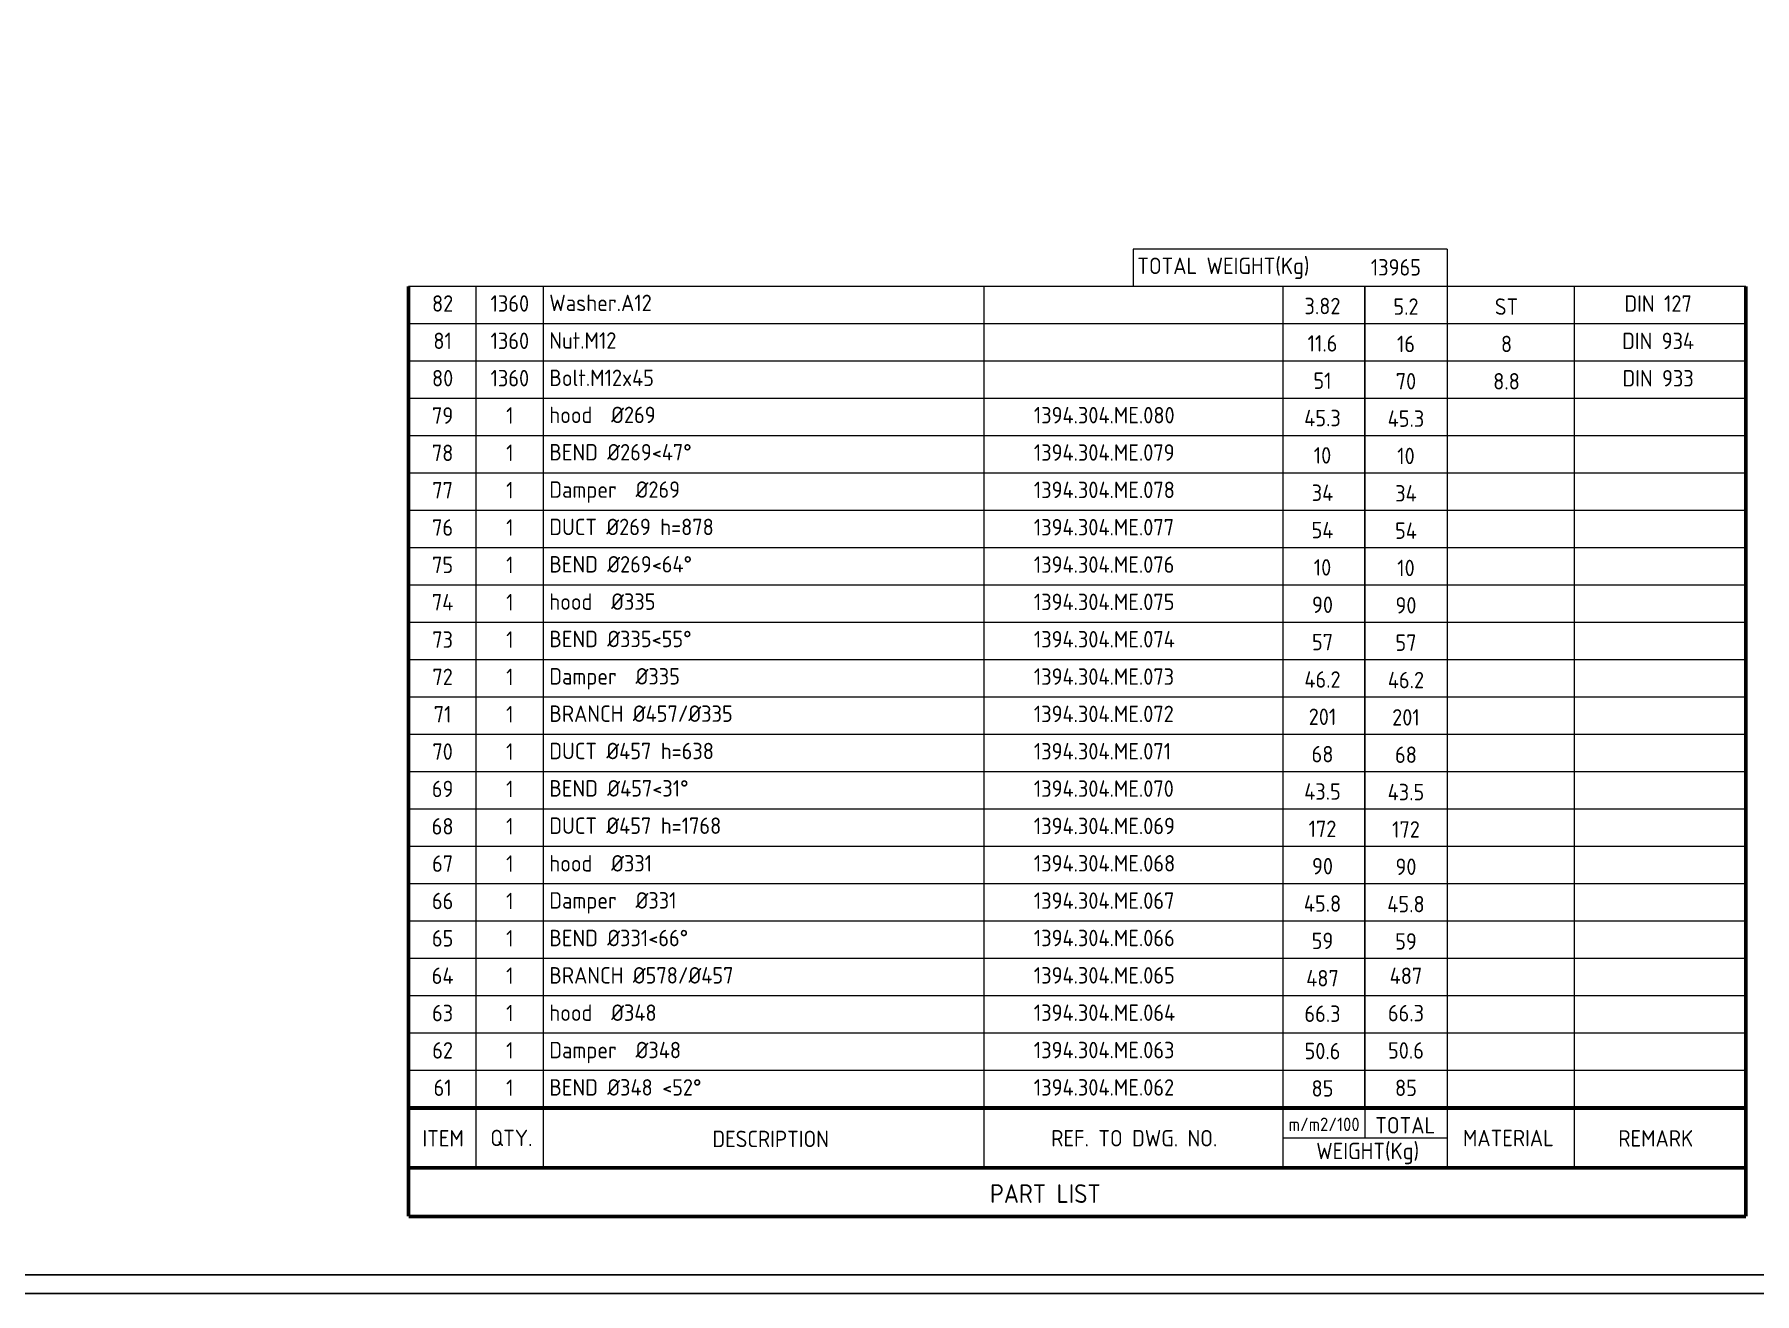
# Model space of a CAD drawing. Header units: inches. Extents: x -350577 to -266477, y -437959 to -377535.
# Drawn here: x -333946 to -310955, y -436935 to -420100 of the extents above; entities that cross this region are included whole.
import ezdxf
from ezdxf.enums import TextEntityAlignment as Align

# ---------------------------------------------------------------- set-up
doc = ezdxf.new("R2010")
doc.units = ezdxf.units.IN
doc.header["$MEASUREMENT"] = 0
doc.layers.add('ORGINAL (itatec)', color=3, linetype='Continuous', lineweight=9)
doc.layers.add('title', color=7, linetype='Continuous', lineweight=15)
doc.layers.add('TEXT', color=7, linetype='Continuous')
doc.styles.add('Geniso', font='geniso.shx', dxfattribs={"oblique": 15})
doc.styles.add('Titel', font='geniso.shx', dxfattribs={"height": 2.5})
doc.dimstyles.new('scale 1b100', dxfattribs={"dimscale": 100, "dimtxt": 3, "dimasz": 2.5, "dimexe": 1, "dimexo": 1, "dimgap": 1, "dimtad": 1, "dimdec": 0, "dimzin": 0, "dimdsep": 46, "dimtxsty": 'Geniso', "dimcen": 0, "dimclrd": 1, "dimclre": 1, "dimclrt": 7, "dimadec": 0, "dimazin": 0, "dimtfac": 1, "dimtdec": 0, "dimtmove": 0, "dimatfit": 3, "dimfxl": 0.75, "dimtolj": 1, "dimtzin": 0, "dimarcsym": 0})

# ---------------------------------------------------------------- blocks, each defined once
blk = doc.blocks.new('*D45')
at = {"layer": 'Defpoints', "color": 0, "transparency": 16777216}
for p in [(-336536, -417725), (-322654, -417725), (-338405, -423176)]:
    blk.add_point(p, dxfattribs=at)
at = {"layer": 'ORGINAL (itatec)', "color": 1, "lineweight": -2, "transparency": 16777216}
for p, q in [((-322754, -417725), (-336636, -417725)), ((-336536, -422926), (-336536, -417975)), ((-338305, -423176), (-336436, -423176))]:
    blk.add_line(p, q, dxfattribs=at)
at = {"layer": 'ORGINAL (itatec)', "color": 1, "transparency": 16777216}
for points in [[(-336577, -417975), (-336494, -417975), (-336536, -417725)], [(-336577, -422926), (-336494, -422926), (-336536, -423176)]]:
    blk.add_solid(points, dxfattribs=at)
at = {"layer": 'ORGINAL (itatec)', "color": 7, "transparency": 16777216, "insert": (-336786, -420451), "char_height": 300, "attachment_point": 5, "rotation": 90, "style": 'Geniso'}
blk.add_mtext('\\A1;5450', dxfattribs=at)

msp = doc.modelspace()

# ---------------------------------------------------------------- linework, layer by layer
for points in [[(-350576.7, -436934.7), (-266476.7, -436934.7), (-266476.7, -377534.7), (-350576.7, -377534.7)], [(-350326.7, -436684.7), (-266726.7, -436684.7), (-266726.7, -377784.7), (-350326.7, -377784.7)]]:
    msp.add_lwpolyline(points, close=True)
at = {"layer": 'TEXT'}
msp.add_line((-316163.9, -423468.9), (-316163.9, -434453), dxfattribs=at)
at = {"layer": 'title'}
for p, q in [((-315065.4, -422969.6), (-319259.4, -422969.6)), ((-319259.4, -422969.6), (-319259.4, -423468.9)), ((-315065.4, -422969.6), (-315065.4, -435251.9)), ((-311071.2, -423468.9), (-328945.4, -423468.9)), ((-328046.7, -423468.9), (-328046.7, -435251.9)), ((-327148, -423468.9), (-327148, -435251.9)), ((-321256.5, -423468.9), (-321256.5, -435251.9)), ((-317262.3, -423468.9), (-317262.3, -435251.9)), ((-313367.9, -423468.9), (-313367.9, -435251.9)), ((-311071.2, -423968.1), (-328945.4, -423968.1)), ((-311071.2, -424467.4), (-328945.4, -424467.4)), ((-311071.2, -424467.4), (-328945.4, -424467.4)), ((-311071.2, -424966.7), (-328945.4, -424966.7)), ((-311071.2, -425466), (-328945.4, -425466)), ((-311071.2, -425466), (-328945.4, -425466)), ((-311071.2, -425965.3), (-328945.4, -425965.3)), ((-311071.2, -426464.5), (-328945.4, -426464.5)), ((-311071.2, -426963.8), (-328945.4, -426963.8)), ((-311071.2, -427463.1), (-328945.4, -427463.1)), ((-311071.2, -427962.4), (-328945.4, -427962.4)), ((-311071.2, -428461.7), (-328945.4, -428461.7)), ((-311071.2, -428461.7), (-328945.4, -428461.7)), ((-311071.2, -428960.9), (-328945.4, -428960.9)), ((-311071.2, -429460.2), (-328945.4, -429460.2)), ((-311071.2, -429460.2), (-328945.4, -429460.2)), ((-311071.2, -429959.5), (-328945.4, -429959.5)), ((-311071.2, -430458.8), (-328945.4, -430458.8)), ((-311071.2, -430458.8), (-328945.4, -430458.8)), ((-311071.2, -430958), (-328945.4, -430958)), ((-311071.2, -431457.3), (-328945.4, -431457.3)), ((-311071.2, -431956.6), (-328945.4, -431956.6)), ((-311071.2, -432455.9), (-328945.4, -432455.9)), ((-311071.2, -432955.2), (-328945.4, -432955.2)), ((-311071.2, -433454.4), (-328945.4, -433454.4)), ((-311071.2, -433454.4), (-328945.4, -433454.4)), ((-311071.2, -433953.7), (-328945.4, -433953.7)), ((-316163.9, -434453), (-316163.9, -434852.4)), ((-317262.3, -434852.4), (-315065.4, -434852.4))]:
    msp.add_line(p, q, dxfattribs=at)
at = {"layer": 'title', "const_width": 49.9}
for points in [[(-328945.4, -423468.9), (-328945.4, -435903)], [(-311071.2, -423468.9), (-311071.2, -435903)], [(-311071.2, -434453), (-328945.4, -434453)], [(-311071.2, -435251.9), (-328945.4, -435251.9)], [(-311071.2, -435903), (-328945.4, -435903)]]:
    msp.add_lwpolyline(points, dxfattribs=at)

# ---------------------------------------------------------------- texts
at = {"layer": 'TEXT', "style": 'Titel'}
msp.add_text('TOTAL WEIGHT(Kg)', height=219.683, dxfattribs=at).set_placement((-319205.3, -423304.1))
at = {"layer": 'TEXT', "color": 3, "style": 'Titel'}
msp.add_text('13965', height=219.68, dxfattribs=at).set_placement((-315414.6, -423323.9), align=Align.RIGHT)
for s, p in [('82', (-328490.1, -423697)), ('81', (-328490.1, -424196.3)), ('80', (-328490.1, -424695.6)), ('79', (-328490.1, -425194.9)), ('78', (-328490.1, -425694.2)), ('77', (-328490.1, -426193.4)), ('76', (-328490.1, -426692.7)), ('75', (-328490.1, -427192)), ('74', (-328490.1, -427691.3)), ('73', (-328490.1, -428190.6)), ('72', (-328490.1, -428689.8)), ('71', (-328490.1, -429189.1)), ('70', (-328490.1, -429688.4)), ('69', (-328490.1, -430187.7)), ('68', (-328490.1, -430687)), ('67', (-328490.1, -431186.2)), ('66', (-328490.1, -431685.5)), ('65', (-328490.1, -432184.8)), ('64', (-328490.1, -432684.1)), ('63', (-328490.1, -433183.4)), ('62', (-328490.1, -433682.6)), ('61', (-328490.1, -434181.9))]:
    msp.add_text(s, height=219.68, dxfattribs=at).set_placement(p, align=Align.MIDDLE)
at = {"layer": 'TEXT', "color": 1, "style": 'Titel'}
for s, height, p in [('1360', 219.68, (-327591.4, -423697)), ('3.82', 219.68, (-316730.1, -423731)), ('5.2', 219.68, (-315614.5, -423738.7)), ('ST', 219.68, (-314270.7, -423738.7)), ('DIN 127', 219.68, (-312244.5, -423698.3)), ('1360', 219.68, (-327591.4, -424196.3)), ('11.6', 219.68, (-316730.1, -424230.3)), ('16', 219.68, (-315614.5, -424238)), ('8', 219.7, (-314270.7, -424238)), ('DIN 934', 219.68, (-312244.5, -424197.6)), ('1360', 219.68, (-327591.4, -424695.6)), ('51', 219.68, (-316730.1, -424729.6)), ('70', 219.68, (-315614.5, -424737.2)), ('8.8', 219.68, (-314270.7, -424737.2)), ('DIN 933', 219.68, (-312244.5, -424696.9)), ('1', 219.7, (-327591.4, -425194.9)), ('45.3', 219.68, (-316730.1, -425228.8)), ('45.3', 219.68, (-315614.5, -425236.5)), ('1', 219.7, (-327591.4, -425694.2)), ('10', 219.68, (-316730.1, -425728.1)), ('10', 219.68, (-315614.5, -425735.8)), ('1', 219.7, (-327591.4, -426193.4)), ('34', 219.68, (-316730.1, -426227.4)), ('34', 219.68, (-315614.5, -426235.1)), ('1', 219.7, (-327591.4, -426692.7)), ('54', 219.68, (-316730.1, -426726.7)), ('54', 219.68, (-315614.5, -426734.4)), ('1', 219.7, (-327591.4, -427192)), ('10', 219.68, (-316730.1, -427226)), ('10', 219.68, (-315614.5, -427233.6)), ('1', 219.7, (-327591.4, -427691.3)), ('90', 219.68, (-316730.1, -427725.2)), ('90', 219.68, (-315614.5, -427732.9)), ('1', 219.7, (-327591.4, -428190.6)), ('57', 219.68, (-316730.1, -428224.5)), ('57', 219.68, (-315614.5, -428232.2)), ('1', 219.7, (-327591.4, -428689.8)), ('46.2', 219.68, (-316730.1, -428723.8)), ('46.2', 219.68, (-315614.5, -428731.5)), ('1', 219.7, (-327591.4, -429189.1)), ('201', 219.68, (-316730.1, -429223.1)), ('201', 219.68, (-315614.5, -429230.8)), ('1', 219.7, (-327591.4, -429688.4)), ('68', 219.68, (-316730.1, -429722.4)), ('68', 219.68, (-315614.5, -429730)), ('1', 219.7, (-327591.4, -430187.7)), ('43.5', 219.68, (-316730.1, -430221.6)), ('43.5', 219.68, (-315614.5, -430229.3)), ('1', 219.7, (-327591.4, -430687)), ('172', 219.68, (-316730.1, -430720.9)), ('172', 219.68, (-315614.5, -430728.6)), ('1', 219.7, (-327591.4, -431186.2)), ('90', 219.68, (-316730.1, -431220.2)), ('90', 219.68, (-315614.5, -431227.9)), ('1', 219.7, (-327591.4, -431685.5)), ('45.8', 219.68, (-316730.1, -431719.5)), ('45.8', 219.68, (-315614.5, -431727.2)), ('1', 219.7, (-327591.4, -432184.8)), ('59', 219.68, (-316730.1, -432218.8)), ('59', 219.68, (-315614.5, -432226.4)), ('1', 219.7, (-327591.4, -432684.1)), ('487', 219.68, (-316730.1, -432718)), ('487', 219.68, (-315614.5, -432685.3)), ('1', 219.7, (-327591.4, -433183.4)), ('66.3', 219.68, (-316730.1, -433192.3)), ('66.3', 219.68, (-315614.5, -433184.6)), ('1', 219.7, (-327591.4, -433682.6)), ('50.6', 219.68, (-316730.1, -433691.6)), ('50.6', 219.68, (-315614.5, -433683.9)), ('1', 219.7, (-327591.4, -434181.9)), ('85', 219.68, (-316730.1, -434190.9)), ('85', 219.68, (-315614.5, -434183.2))]:
    msp.add_text(s, height=height, dxfattribs=at).set_placement(p, align=Align.MIDDLE)
for s, height, p in [('Washer.A12', 219.68, (-327064.2, -423799)), ('Nut.M12', 219.68, (-327064.2, -424302)), ('Bolt.M12x45', 219.683, (-327064.2, -424801.3)), ('hood  %%C269 ', 219.683, (-327064.2, -425296.9)), ('1394.304.ME.080', 219.683, (-320588, -425300.6)), ('BEND %%C269<47%%D ', 219.683, (-327064.2, -425796.1)), ('1394.304.ME.079', 219.683, (-320588, -425799.9)), ('Damper  %%C269 ', 219.683, (-327064.2, -426295.4)), ('1394.304.ME.078', 219.683, (-320588, -426299.2)), ('DUCT %%C269 h=878 ', 219.683, (-327064.2, -426794.7)), ('1394.304.ME.077', 219.683, (-320588, -426798.4)), ('BEND %%C269<64%%D ', 219.683, (-327064.2, -427294)), ('1394.304.ME.076', 219.683, (-320588, -427297.7)), ('hood  %%C335 ', 219.683, (-327064.2, -427793.3)), ('1394.304.ME.075', 219.683, (-320588, -427797)), ('BEND %%C335<55%%D ', 219.683, (-327064.2, -428292.5)), ('1394.304.ME.074', 219.683, (-320588, -428296.3)), ('Damper  %%C335 ', 219.683, (-327064.2, -428791.8)), ('1394.304.ME.073', 219.683, (-320588, -428795.6)), ('BRANCH %%C457/%%C335 ', 219.683, (-327064.2, -429291.1)), ('1394.304.ME.072', 219.683, (-320588, -429294.8)), ('DUCT %%C457 h=638', 219.683, (-327064.2, -429790.4)), ('1394.304.ME.071', 219.683, (-320588, -429794.1)), ('BEND %%C457<31%%D ', 219.683, (-327064.2, -430289.7)), ('1394.304.ME.070', 219.683, (-320588, -430293.4)), ('DUCT %%C457 h=1768 ', 219.683, (-327064.2, -430788.9)), ('1394.304.ME.069', 219.683, (-320588, -430792.7)), ('hood  %%C331 ', 219.683, (-327064.2, -431292)), ('1394.304.ME.068', 219.683, (-320588, -431292)), ('Damper  %%C331 ', 219.683, (-327064.2, -431787.5)), ('1394.304.ME.067', 219.683, (-320588, -431791.2)), ('BEND %%C331<66%%D ', 219.683, (-327064.2, -432290.5)), ('1394.304.ME.066', 219.683, (-320588, -432290.5)), ('BRANCH %%C578/%%C457 ', 219.683, (-327064.2, -432789.8)), ('1394.304.ME.065', 219.683, (-320588, -432789.8)), ('hood  %%C348 ', 219.683, (-327064.2, -433289.1)), ('1394.304.ME.064', 219.683, (-320588, -433289.1)), ('Damper  %%C348 ', 219.683, (-327064.2, -433788.4)), ('1394.304.ME.063', 219.683, (-320588, -433788.4)), ('BEND %%C348 <52%%D ', 219.683, (-327064.2, -434287.6)), ('1394.304.ME.062', 219.683, (-320588, -434287.6))]:
    msp.add_text(s, height=height, dxfattribs=at).set_placement(p)
at = {"layer": 'title', "style": 'Titel'}
for s, height, p in [('ITEM', 219.68, (-328483.3, -434858)), ('QTY.', 219.68, (-327571.3, -434853.3)), ('DESCRIPTION', 219.683, (-324106.1, -434866.2)), ('REF. TO DWG. NO.', 219.683, (-319246.3, -434856.7)), ('m/m2/100', 179.74, (-316708.1, -434671.9)), ('TOTAL', 219.68, (-315624.8, -434683.9)), ('MATERIAL', 219.68, (-314246.1, -434854.6)), ('REMARK', 219.68, (-312275.8, -434859.1)), ('WEIGHT(Kg)', 219.68, (-316126.6, -435049.7)), ('PART LIST', 249.64, (-320434.4, -435597.5))]:
    msp.add_text(s, height=height, dxfattribs=at).set_placement(p, align=Align.MIDDLE)

# ---------------------------------------------------------------- dimensions: what is measured, and where the dimension line sits
at = {"layer": 'ORGINAL (itatec)'}
dim = msp.add_linear_dim(base=(-336535.6, -417725.5), p1=(-338405.2, -423175.9), p2=(-322653.8, -417725.5), angle=90, dimstyle='scale 1b100', dxfattribs=at)
dim.commit()
dim.dimension.update_dxf_attribs({"geometry": '*D45', "text_midpoint": (-336785.6, -420450.7)})

doc.saveas('drawing.dxf')
